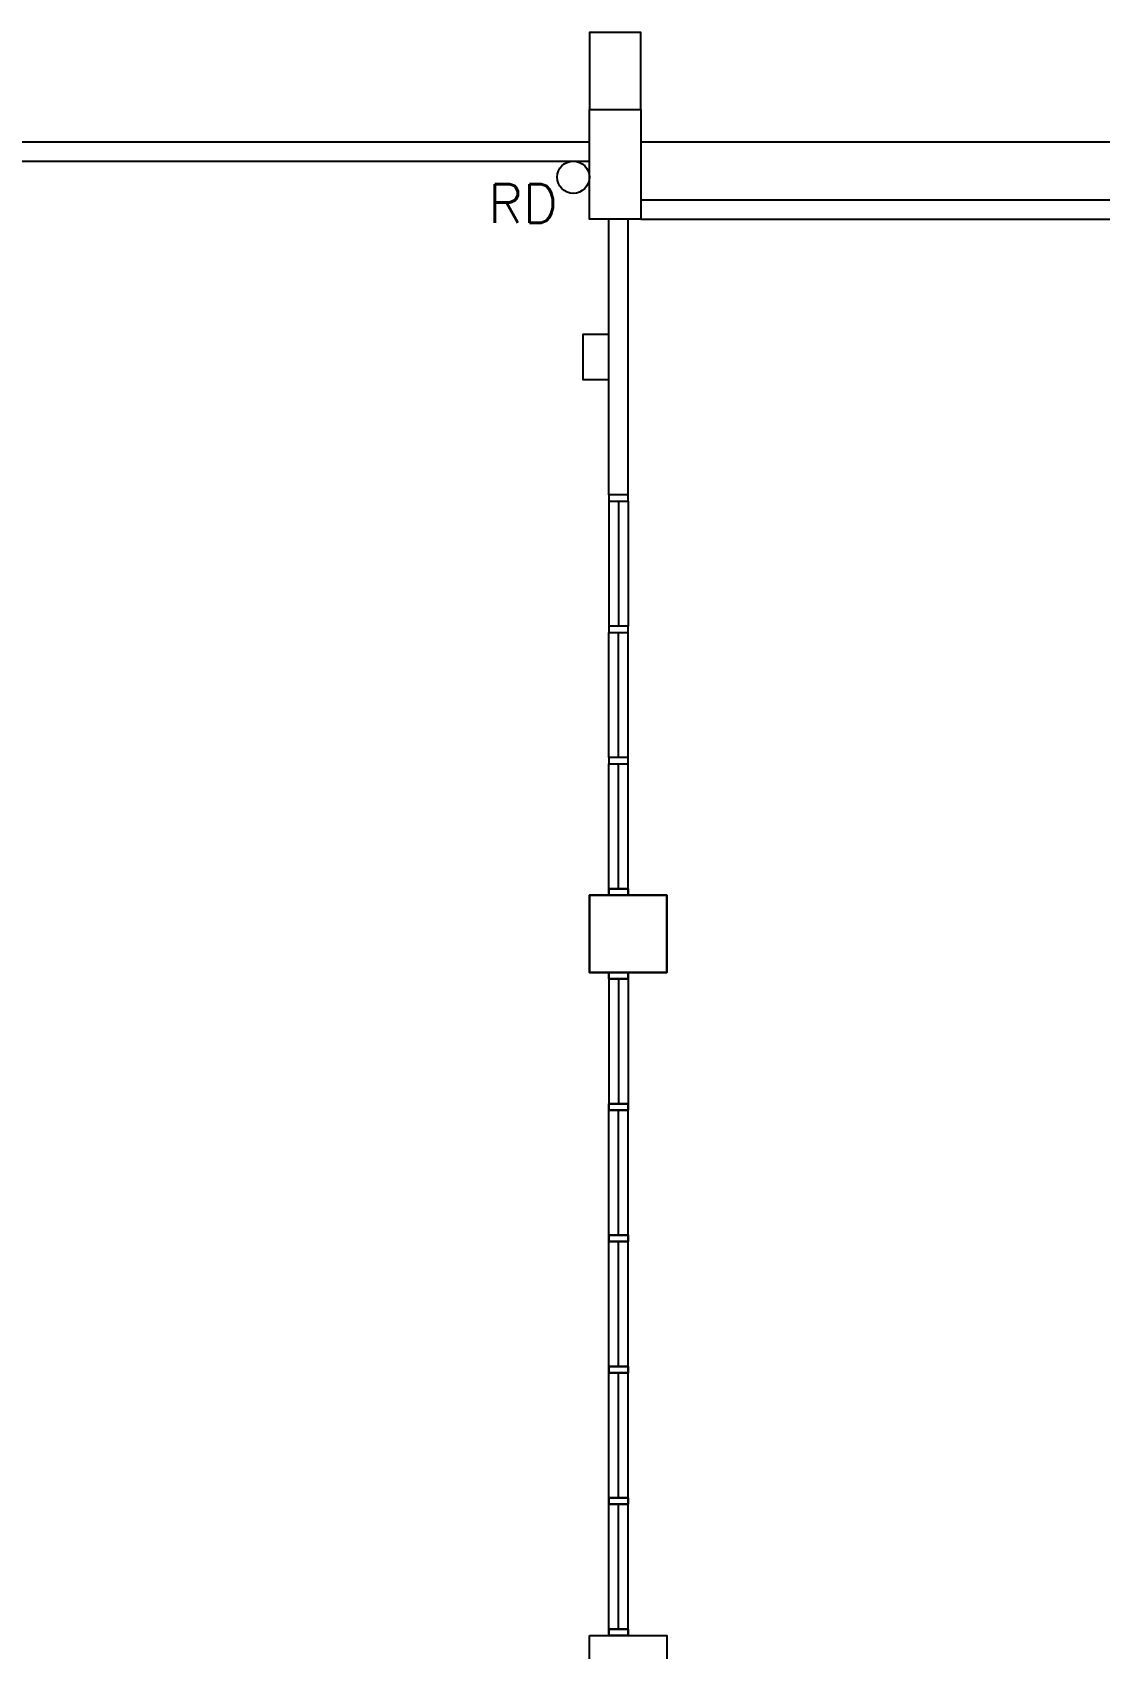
# Model space of a CAD drawing. Header units: inches. Extents: x 72602 to 350810, y -122122 to 43597.
# Drawn here: x 138832 to 147117, y -74372 to -61821 of the extents above; entities that cross this region are included whole.
import ezdxf

# ---------------------------------------------------------------- set-up
doc = ezdxf.new("R2010")
doc.units = ezdxf.units.IN
doc.header["$MEASUREMENT"] = 0
doc.layers.add('M-X-BKGD', color=8, linetype='Continuous')
doc.styles.add('SIMS', font='simplex.shx')

msp = doc.modelspace()

# ---------------------------------------------------------------- linework, layer by layer
at = {"layer": 'M-X-BKGD', "ltscale": 0.2}
for p, q in [((143156, -62421), (143556, -62421)), ((143156, -63271), (143156, -62421)), ((143156, -62421), (143556, -62421)), ((143156, -63271), (143156, -62421)), ((143556, -62421), (143556, -63271)), ((143556, -62421), (143556, -63271)), ((143556, -62671), (154856, -62671)), ((143556, -62671), (154856, -62671)), ((143556, -63121), (153856, -63121)), ((143556, -63121), (153856, -63121)), ((143556, -63271), (143156, -63271)), ((143556, -63271), (143156, -63271)), ((143306, -65411), (143306, -63271)), ((143306, -65411), (143306, -63271)), ((143456, -65411), (143456, -63271)), ((143456, -65411), (143456, -63271)), ((143556, -63271), (153856, -63271)), ((143556, -63271), (153856, -63271)), ((143306, -64166), (143106, -64166)), ((143106, -64166), (143106, -64516)), ((143306, -64166), (143106, -64166)), ((143106, -64166), (143106, -64516)), ((143106, -64516), (143306, -64516)), ((143106, -64516), (143306, -64516)), ((143456, -65411), (143306, -65411)), ((143306, -65411), (143306, -65461)), ((143456, -65411), (143306, -65411)), ((143306, -65411), (143306, -65461)), ((143306, -65461), (143456, -65461)), ((143306, -65461), (143306, -66431)), ((143306, -65461), (143456, -65461)), ((143306, -65461), (143306, -66431)), ((143381, -65461), (143381, -66431)), ((143381, -65461), (143381, -66431)), ((143456, -65461), (143456, -65411)), ((143456, -65461), (143456, -65411)), ((143456, -65461), (143456, -66431)), ((143456, -65461), (143456, -66431)), ((143456, -66431), (143306, -66431)), ((143306, -66431), (143306, -66481)), ((143456, -66431), (143306, -66431)), ((143306, -66431), (143306, -66481)), ((143306, -66481), (143456, -66481)), ((143306, -67451), (143306, -66481)), ((143306, -66481), (143456, -66481)), ((143306, -67451), (143306, -66481)), ((143381, -67451), (143381, -66481)), ((143381, -67451), (143381, -66481)), ((143456, -66481), (143456, -66431)), ((143456, -66481), (143456, -66431)), ((143456, -67451), (143456, -66481)), ((143456, -67451), (143456, -66481)), ((143456, -67451), (143306, -67451)), ((143306, -67451), (143306, -67501)), ((143456, -67451), (143306, -67451)), ((143306, -67451), (143306, -67501)), ((143306, -67501), (143456, -67501)), ((143306, -68471), (143306, -67501)), ((143306, -67501), (143456, -67501)), ((143306, -68471), (143306, -67501)), ((143381, -68471), (143381, -67501)), ((143381, -68471), (143381, -67501)), ((143456, -67501), (143456, -67451)), ((143456, -67501), (143456, -67451)), ((143456, -68471), (143456, -67501)), ((143456, -68471), (143456, -67501)), ((143756, -68521), (143156, -68521)), ((143156, -68521), (143156, -69121)), ((143756, -68521), (143156, -68521)), ((143156, -68521), (143156, -69121)), ((143456, -68471), (143306, -68471)), ((143306, -68471), (143306, -68521)), ((143456, -68471), (143306, -68471)), ((143306, -68471), (143306, -68521)), ((143306, -68521), (143456, -68521)), ((143306, -68521), (143456, -68521)), ((143456, -68521), (143456, -68471)), ((143456, -68521), (143456, -68471)), ((143756, -69121), (143756, -68521)), ((143756, -69121), (143756, -68521)), ((143156, -69121), (143756, -69121)), ((143156, -69121), (143756, -69121)), ((143456, -69121), (143306, -69121)), ((143306, -69121), (143306, -69171)), ((143456, -69121), (143306, -69121)), ((143306, -69121), (143306, -69171)), ((143456, -69171), (143456, -69121)), ((143456, -69171), (143456, -69121)), ((143306, -69171), (143456, -69171)), ((143306, -69171), (143306, -70141)), ((143306, -69171), (143456, -69171)), ((143306, -69171), (143306, -70141)), ((143381, -69171), (143381, -70141)), ((143381, -69171), (143381, -70141)), ((143456, -69171), (143456, -70141)), ((143456, -69171), (143456, -70141)), ((143456, -70141), (143306, -70141)), ((143306, -70141), (143306, -70191)), ((143456, -70141), (143306, -70141)), ((143306, -70141), (143306, -70191)), ((143456, -70191), (143456, -70141)), ((143456, -70191), (143456, -70141)), ((143306, -70191), (143456, -70191)), ((143306, -71161), (143306, -70191)), ((143306, -70191), (143456, -70191)), ((143306, -71161), (143306, -70191)), ((143381, -71161), (143381, -70191)), ((143381, -71161), (143381, -70191)), ((143456, -71161), (143456, -70191)), ((143456, -71161), (143456, -70191)), ((143456, -71161), (143306, -71161)), ((143306, -71161), (143306, -71211)), ((143456, -71161), (143306, -71161)), ((143306, -71161), (143306, -71211)), ((143456, -71211), (143456, -71161)), ((143456, -71211), (143456, -71161)), ((143306, -71211), (143456, -71211)), ((143306, -72181), (143306, -71211)), ((143306, -71211), (143456, -71211)), ((143306, -72181), (143306, -71211)), ((143381, -72181), (143381, -71211)), ((143381, -72181), (143381, -71211)), ((143456, -72181), (143456, -71211)), ((143456, -72181), (143456, -71211)), ((143456, -72181), (143306, -72181)), ((143306, -72181), (143306, -72231)), ((143456, -72181), (143306, -72181)), ((143306, -72181), (143306, -72231)), ((143306, -72231), (143456, -72231)), ((143306, -73201), (143306, -72231)), ((143306, -72231), (143456, -72231)), ((143306, -73201), (143306, -72231)), ((143381, -73201), (143381, -72231)), ((143381, -73201), (143381, -72231)), ((143456, -72231), (143456, -72181)), ((143456, -72231), (143456, -72181)), ((143456, -73201), (143456, -72231)), ((143456, -73201), (143456, -72231)), ((143456, -73201), (143306, -73201)), ((143306, -73201), (143306, -73251)), ((143456, -73201), (143306, -73201)), ((143306, -73201), (143306, -73251)), ((143306, -73251), (143456, -73251)), ((143306, -74221), (143306, -73251)), ((143306, -73251), (143456, -73251)), ((143306, -74221), (143306, -73251)), ((143381, -74221), (143381, -73251)), ((143381, -74221), (143381, -73251)), ((143456, -73251), (143456, -73201)), ((143456, -73251), (143456, -73201)), ((143456, -74221), (143456, -73251)), ((143456, -74221), (143456, -73251)), ((143156, -74271), (143756, -74271)), ((143156, -74871), (143156, -74271)), ((143156, -74271), (143756, -74271)), ((143156, -74871), (143156, -74271)), ((143306, -74221), (143456, -74221)), ((143306, -74271), (143306, -74221)), ((143306, -74221), (143456, -74221)), ((143306, -74271), (143306, -74221)), ((143456, -74271), (143306, -74271)), ((143456, -74271), (143306, -74271)), ((143456, -74221), (143456, -74271)), ((143456, -74221), (143456, -74271)), ((143756, -74271), (143756, -74871)), ((143756, -74271), (143756, -74871))]:
    msp.add_line(p, q, dxfattribs=at)
at = {"layer": 'M-X-BKGD'}
for p, q in [((143556, -62671), (154856, -62671)), ((143556, -62671), (154856, -62671)), ((143556, -63121), (154856, -63121)), ((143556, -63121), (154856, -63121)), ((143306, -65411), (143306, -63271)), ((143306, -65411), (143306, -63271)), ((143456, -65411), (143456, -63271)), ((143456, -65411), (143456, -63271)), ((143556, -63271), (154856, -63271)), ((143556, -63271), (154856, -63271)), ((143306, -65461), (143306, -66431)), ((143306, -65461), (143306, -66431)), ((143381, -65461), (143381, -66431)), ((143381, -65461), (143381, -66431)), ((143456, -65461), (143456, -66431)), ((143456, -65461), (143456, -66431)), ((143306, -67451), (143306, -66481)), ((143306, -67451), (143306, -66481)), ((143381, -67451), (143381, -66481)), ((143381, -67451), (143381, -66481)), ((143456, -67451), (143456, -66481)), ((143456, -67451), (143456, -66481)), ((143306, -68471), (143306, -67501)), ((143306, -68471), (143306, -67501)), ((143381, -68471), (143381, -67501)), ((143381, -68471), (143381, -67501)), ((143456, -68471), (143456, -67501)), ((143456, -68471), (143456, -67501)), ((143306, -69171), (143306, -70141)), ((143306, -69171), (143306, -70141)), ((143381, -69171), (143381, -70141)), ((143381, -69171), (143381, -70141)), ((143456, -69171), (143456, -70141)), ((143456, -69171), (143456, -70141)), ((143456, -69171), (143456, -70141)), ((143456, -69171), (143456, -70141)), ((143306, -71161), (143306, -70191)), ((143306, -71161), (143306, -70191)), ((143381, -71161), (143381, -70191)), ((143381, -71161), (143381, -70191)), ((143456, -71161), (143456, -70191)), ((143456, -71161), (143456, -70191)), ((143306, -72181), (143306, -71211)), ((143306, -72181), (143306, -71211)), ((143381, -72181), (143381, -71211)), ((143381, -72181), (143381, -71211)), ((143456, -72181), (143456, -71211)), ((143456, -72181), (143456, -71211)), ((143306, -73201), (143306, -72231)), ((143306, -73201), (143306, -72231)), ((143381, -73201), (143381, -72231)), ((143381, -73201), (143381, -72231)), ((143456, -73201), (143456, -72231)), ((143456, -73201), (143456, -72231)), ((143306, -74221), (143306, -73251)), ((143306, -74221), (143306, -73251)), ((143381, -74221), (143381, -73251)), ((143381, -74221), (143381, -73251)), ((143456, -74221), (143456, -73251)), ((143456, -74221), (143456, -73251))]:
    msp.add_line(p, q, dxfattribs=at)
for points in [[(143556, -62421), (143556, -61821), (143156, -61821), (143156, -62421)], [(143556, -62421), (143556, -61821), (143156, -61821), (143156, -62421)], [(137906, -62671), (143156, -62671)], [(137906, -62671), (143156, -62671)], [(143156, -86721), (143156, -88921), (137906, -88921), (137906, -86321), (125956, -86321), (125956, -62821), (143156, -62821)], [(143156, -86721), (143156, -88921), (137906, -88921), (137906, -86321), (125956, -86321), (125956, -62821), (143156, -62821)], [(143306, -64166), (143106, -64166), (143106, -64516), (143306, -64516)], [(143306, -64166), (143106, -64166), (143106, -64516), (143306, -64516)]]:
    msp.add_lwpolyline(points, dxfattribs=at)
for points in [[(143156, -62421), (143556, -62421), (143556, -63271), (143156, -63271)], [(143156, -62421), (143556, -62421), (143556, -63271), (143156, -63271)], [(143306, -65461), (143456, -65461), (143456, -65411), (143306, -65411)], [(143306, -65461), (143456, -65461), (143456, -65411), (143306, -65411)], [(143306, -66481), (143456, -66481), (143456, -66431), (143306, -66431)], [(143306, -66481), (143456, -66481), (143456, -66431), (143306, -66431)], [(143306, -67501), (143456, -67501), (143456, -67451), (143306, -67451)], [(143306, -67501), (143456, -67501), (143456, -67451), (143306, -67451)], [(143156, -69121), (143756, -69121), (143756, -68521), (143156, -68521)], [(143156, -68521), (143756, -68521), (143756, -69121), (143156, -69121)], [(143156, -69121), (143756, -69121), (143756, -68521), (143156, -68521)], [(143156, -68521), (143756, -68521), (143756, -69121), (143156, -69121)], [(143306, -68521), (143456, -68521), (143456, -68471), (143306, -68471)], [(143306, -68471), (143456, -68471), (143456, -68521), (143306, -68521)], [(143306, -68521), (143456, -68521), (143456, -68471), (143306, -68471)], [(143306, -68471), (143456, -68471), (143456, -68521), (143306, -68521)], [(143456, -69171), (143306, -69171), (143306, -69121), (143456, -69121)], [(143456, -69171), (143306, -69171), (143306, -69121), (143456, -69121)], [(143456, -70191), (143306, -70191), (143306, -70141), (143456, -70141)], [(143456, -70191), (143306, -70191), (143306, -70141), (143456, -70141)], [(143456, -71211), (143306, -71211), (143306, -71161), (143456, -71161)], [(143456, -71211), (143306, -71211), (143306, -71161), (143456, -71161)], [(143456, -72231), (143306, -72231), (143306, -72181), (143456, -72181)], [(143456, -72231), (143306, -72231), (143306, -72181), (143456, -72181)], [(143456, -73251), (143306, -73251), (143306, -73201), (143456, -73201)], [(143456, -73251), (143306, -73251), (143306, -73201), (143456, -73201)], [(143156, -74271), (143756, -74271), (143756, -74871), (143156, -74871)], [(143156, -74271), (143756, -74271), (143756, -74871), (143156, -74871)], [(143456, -74221), (143306, -74221), (143306, -74271), (143456, -74271)], [(143456, -74221), (143306, -74221), (143306, -74271), (143456, -74271)]]:
    msp.add_lwpolyline(points, close=True, dxfattribs=at)
msp.add_circle((143031, -62946), 125, dxfattribs=at)
msp.add_circle((143031, -62946), 125, dxfattribs=at)

# ---------------------------------------------------------------- texts
at = {"layer": 'M-X-BKGD', "style": 'SIMS'}
msp.add_text('RD', height=300, dxfattribs=at).set_placement((142370, -63299))
msp.add_text('RD', height=300, dxfattribs=at).set_placement((142370, -63299))

doc.saveas('drawing.dxf')
